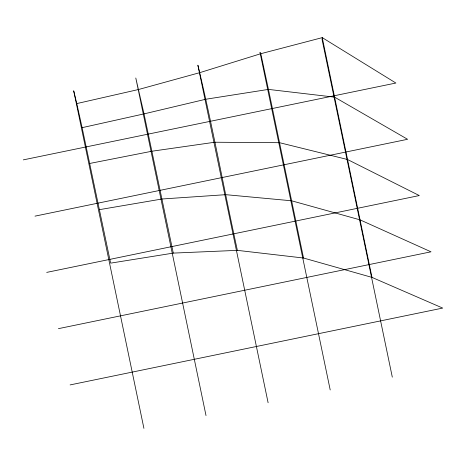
<?xml version="1.0" encoding="UTF-8"?>
<svg xmlns="http://www.w3.org/2000/svg" width="466" height="466" viewBox="0 0 466 466"><rect width="100%" height="100%" fill="white"/><g stroke="black" fill="none" stroke-linecap="round" stroke-linejoin="round"><path stroke-width="0.7" d="M143.918 428.37L73.692 90.806L76.785 103.58L138.629 89.489L199.92 72.609L260.809 53.707L322.262 37.63L395.884 83.035L23.3 159.873M70.116 384.916L442.7 308.078L371.99 277.392L303.523 258.024L237.375 250.359L173.282 253.102L110.634 263.139L82.121 127.667L144.023 113.885L205.756 99.246L268.445 89.402L334.611 97.155L407.587 139.293L35.002 216.137M46.705 272.394L419.295 195.557L347.525 159.512L279.559 142.701L214.832 142.229L151.98 151.217L89.769 163.45M58.413 328.658L430.998 251.815L360.032 219.847L291.629 200.794L225.783 194.672L162.005 199.005L99.479 209.648M76.785 103.58L82.121 127.667M237.375 250.359C223.907 188.713 212.636 126.542 197.887 65.193L268.113 402.758M173.282 253.102L144.023 113.885L135.792 78.003L206.013 415.561M371.99 277.392L322.262 37.63L322.082 39.581L392.308 377.145M303.523 258.024L268.445 89.402L260.809 53.707L259.987 52.39L330.208 389.949"/></g></svg>
